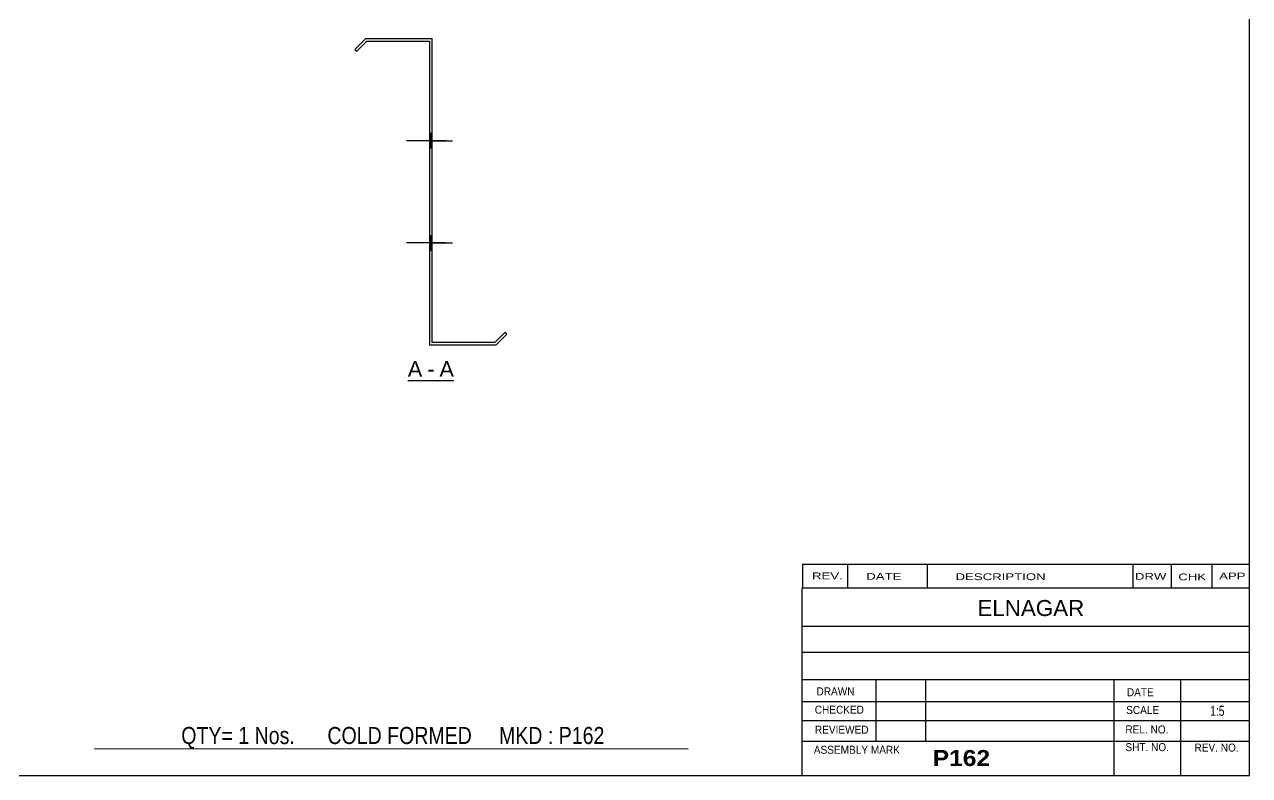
# Model space of a CAD drawing. Header units: millimetres. Extents: x -22 to 380, y -216 to 61.
# Drawn here: x 140.5 to 380.3, y -215.8 to -68.7 of the extents above; entities that cross this region are included whole.
import ezdxf

# ---------------------------------------------------------------- set-up
doc = ezdxf.new("R2010")
doc.units = ezdxf.units.MM
doc.styles.add('Arial', font='ARIAL.TTF', dxfattribs={"height": 0.2})
doc.styles.add('Arial Bold', font='ARIALBD.TTF', dxfattribs={"height": 0.2})
doc.styles.add('Arial Narrow', font='ARIALN.TTF', dxfattribs={"height": 0.2})

# ---------------------------------------------------------------- blocks, each defined once
blk = doc.blocks.new('Unknown-628700877-1200')
at = {"color": 5, "linetype": 'Continuous'}
for p, q in [((380.29, -215.77), (380.29, 61.23)), ((-19.71, -215.77), (380.29, -215.77))]:
    blk.add_line(p, q, dxfattribs=at)
blk = doc.blocks.new('Unknown-628700877-12 - 1535')
at = {"color": 7, "linetype": 'Continuous'}
blk.add_line((215.52, -138.44), (224.55, -138.44), dxfattribs=at)
at = {"color": 0, "linetype": 'Continuous'}
blk.add_wipeout([(218.37, -137.69), (218.37, -134.49), (215.52, -134.49), (215.52, -137.69)], dxfattribs=at)
blk.add_wipeout([(220.75, -137.69), (220.75, -134.49), (219.33, -134.49), (219.33, -137.69)], dxfattribs=at)
at = {"color": 96, "linetype": 'Continuous', "style": 'Arial'}
blk.add_text('A', height=3.06, dxfattribs=at).set_placement((215.52, -137.69))
at = {"color": 0, "linetype": 'Continuous'}
blk.add_wipeout([(224.55, -137.69), (224.55, -134.49), (221.71, -134.49), (221.71, -137.69)], dxfattribs=at)
at = {"color": 96, "linetype": 'Continuous', "style": 'Arial'}
for s, p in [('-', (219.33, -137.69)), ('A', (221.71, -137.69))]:
    blk.add_text(s, height=3.06, dxfattribs=at).set_placement(p)
blk = doc.blocks.new('Bolt-628700877-1540 - 1535')
at = {"linetype": 'Continuous'}
for points in [[(220.29, -92.89), (220.29, -90.09), (219.79, -90.09), (219.79, -92.89)], [(220.29, -112.89), (220.29, -110.09), (219.79, -110.09), (219.79, -112.89)]]:
    blk.add_hatch(color=3, dxfattribs=at).paths.add_polyline_path(points)
at = {"color": 3, "linetype": 'Continuous'}
for p, q in [((219.79, -90.09), (220.29, -90.09)), ((219.79, -91.49), (224.29, -91.49)), ((219.79, -92.89), (220.29, -92.89)), ((219.79, -110.09), (220.29, -110.09)), ((219.79, -111.49), (224.29, -111.49)), ((219.79, -112.89), (220.29, -112.89))]:
    blk.add_line(p, q, dxfattribs=at)
blk = doc.blocks.new('Bolt-628700877-1541 - 1535')
at = {"linetype": 'Continuous'}
for points in [[(219.79, -90.09), (219.79, -92.89), (220.29, -92.89), (220.29, -90.09)], [(219.79, -90.09), (219.79, -92.89), (220.29, -92.89), (220.29, -90.09)], [(219.79, -90.09), (219.79, -92.89), (220.29, -92.89), (220.29, -90.09)], [(219.79, -110.09), (219.79, -112.89), (220.29, -112.89), (220.29, -110.09)], [(219.79, -110.09), (219.79, -112.89), (220.29, -112.89), (220.29, -110.09)], [(219.79, -110.09), (219.79, -112.89), (220.29, -112.89), (220.29, -110.09)]]:
    blk.add_hatch(color=3, dxfattribs=at).paths.add_polyline_path(points)
at = {"color": 3, "linetype": 'Continuous'}
for p, q in [((220.29, -90.09), (219.79, -90.09)), ((220.29, -90.09), (219.79, -90.09)), ((220.29, -90.09), (219.79, -90.09)), ((222.89, -91.49), (215.29, -91.49)), ((222.89, -91.49), (215.29, -91.49)), ((222.89, -91.49), (215.29, -91.49)), ((220.29, -92.89), (219.79, -92.89)), ((220.29, -92.89), (219.79, -92.89)), ((220.29, -92.89), (219.79, -92.89)), ((220.29, -110.09), (219.79, -110.09)), ((220.29, -110.09), (219.79, -110.09)), ((220.29, -110.09), (219.79, -110.09)), ((222.89, -111.49), (215.29, -111.49)), ((222.89, -111.49), (215.29, -111.49)), ((222.89, -111.49), (215.29, -111.49)), ((220.29, -112.89), (219.79, -112.89)), ((220.29, -112.89), (219.79, -112.89)), ((220.29, -112.89), (219.79, -112.89))]:
    blk.add_line(p, q, dxfattribs=at)
blk = doc.blocks.new('Bolt-628700877-1542 - 1535')
at = {"linetype": 'Continuous'}
blk.add_hatch(color=3, dxfattribs=at).paths.add_polyline_path([(219.79, -110.09), (219.79, -112.89), (220.29, -112.89), (220.29, -110.09)])
blk.add_hatch(color=3, dxfattribs=at).paths.add_polyline_path([(219.79, -110.09), (219.79, -112.89), (220.29, -112.89), (220.29, -110.09)])
at = {"color": 3, "linetype": 'Continuous'}
for p, q in [((220.29, -110.09), (219.79, -110.09)), ((220.29, -110.09), (219.79, -110.09)), ((221.89, -111.49), (215.29, -111.49)), ((221.89, -111.49), (215.29, -111.49)), ((220.29, -112.89), (219.79, -112.89)), ((220.29, -112.89), (219.79, -112.89))]:
    blk.add_line(p, q, dxfattribs=at)
blk = doc.blocks.new('Bolt-628700877-1543 - 1535')
at = {"linetype": 'Continuous'}
for points in [[(219.79, -90.09), (219.79, -92.89), (220.29, -92.89), (220.29, -90.09)], [(219.79, -90.09), (219.79, -92.89), (220.29, -92.89), (220.29, -90.09)], [(219.79, -90.09), (219.79, -92.89), (220.29, -92.89), (220.29, -90.09)], [(219.79, -110.09), (219.79, -112.89), (220.29, -112.89), (220.29, -110.09)], [(219.79, -110.09), (219.79, -112.89), (220.29, -112.89), (220.29, -110.09)], [(219.79, -110.09), (219.79, -112.89), (220.29, -112.89), (220.29, -110.09)]]:
    blk.add_hatch(color=3, dxfattribs=at).paths.add_polyline_path(points)
at = {"color": 3, "linetype": 'Continuous'}
for p, q in [((220.29, -90.09), (219.79, -90.09)), ((220.29, -90.09), (219.79, -90.09)), ((220.29, -90.09), (219.79, -90.09)), ((222.89, -91.49), (215.29, -91.49)), ((222.89, -91.49), (215.29, -91.49)), ((222.89, -91.49), (215.29, -91.49)), ((220.29, -92.89), (219.79, -92.89)), ((220.29, -92.89), (219.79, -92.89)), ((220.29, -92.89), (219.79, -92.89)), ((220.29, -110.09), (219.79, -110.09)), ((220.29, -110.09), (219.79, -110.09)), ((220.29, -110.09), (219.79, -110.09)), ((222.89, -111.49), (215.29, -111.49)), ((222.89, -111.49), (215.29, -111.49)), ((222.89, -111.49), (215.29, -111.49)), ((220.29, -112.89), (219.79, -112.89)), ((220.29, -112.89), (219.79, -112.89)), ((220.29, -112.89), (219.79, -112.89))]:
    blk.add_line(p, q, dxfattribs=at)
blk = doc.blocks.new('Bolt-628700877-1544 - 1535')
at = {"linetype": 'Continuous'}
blk.add_hatch(color=3, dxfattribs=at).paths.add_polyline_path([(219.79, -90.09), (219.79, -92.89), (220.29, -92.89), (220.29, -90.09)])
blk.add_hatch(color=3, dxfattribs=at).paths.add_polyline_path([(219.79, -90.09), (219.79, -92.89), (220.29, -92.89), (220.29, -90.09)])
at = {"color": 3, "linetype": 'Continuous'}
for p, q in [((220.29, -90.09), (219.79, -90.09)), ((220.29, -90.09), (219.79, -90.09)), ((221.89, -91.49), (215.29, -91.49)), ((221.89, -91.49), (215.29, -91.49)), ((220.29, -92.89), (219.79, -92.89)), ((220.29, -92.89), (219.79, -92.89))]:
    blk.add_line(p, q, dxfattribs=at)
blk = doc.blocks.new('Part-628700877-1545 - 1535')
at = {"color": 2, "linetype": 'Continuous'}
for p, q in [((207.29, -71.49), (205.17, -73.61)), ((207.29, -71.49), (220.29, -71.49)), ((220.29, -130.99), (220.29, -71.49)), ((205.17, -73.61), (205.52, -73.96)), ((205.52, -73.96), (207.49, -71.99)), ((207.49, -71.99), (219.79, -71.99)), ((219.79, -71.99), (219.79, -131.49)), ((234.55, -129.01), (232.58, -130.99)), ((232.79, -131.49), (234.91, -129.37)), ((234.91, -129.37), (234.55, -129.01)), ((232.79, -131.49), (219.79, -131.49)), ((232.58, -130.99), (220.29, -130.99))]:
    blk.add_line(p, q, dxfattribs=at)
blk = doc.blocks.new('Bolt-628700877-1546 - 1535')
at = {"linetype": 'Continuous'}
blk.add_hatch(color=3, dxfattribs=at).paths.add_polyline_path([(220.29, -112.89), (220.29, -110.09), (219.79, -110.09), (219.79, -112.89)])
blk.add_hatch(color=3, dxfattribs=at).paths.add_polyline_path([(220.29, -112.89), (220.29, -110.09), (219.79, -110.09), (219.79, -112.89)])
at = {"color": 3, "linetype": 'Continuous'}
for p, q in [((220.29, -110.09), (219.79, -110.09)), ((220.29, -110.09), (219.79, -110.09)), ((221.79, -111.49), (216.29, -111.49)), ((221.79, -111.49), (216.29, -111.49)), ((220.29, -112.89), (219.79, -112.89)), ((220.29, -112.89), (219.79, -112.89))]:
    blk.add_line(p, q, dxfattribs=at)
blk = doc.blocks.new('Bolt-628700877-1547 - 1535')
at = {"linetype": 'Continuous'}
blk.add_hatch(color=3, dxfattribs=at).paths.add_polyline_path([(220.29, -112.89), (220.29, -110.09), (219.79, -110.09), (219.79, -112.89)])
blk.add_hatch(color=3, dxfattribs=at).paths.add_polyline_path([(220.29, -112.89), (220.29, -110.09), (219.79, -110.09), (219.79, -112.89)])
at = {"color": 3, "linetype": 'Continuous'}
for p, q in [((220.29, -110.09), (219.79, -110.09)), ((220.29, -110.09), (219.79, -110.09)), ((221.79, -111.49), (216.29, -111.49)), ((221.79, -111.49), (216.29, -111.49)), ((220.29, -112.89), (219.79, -112.89)), ((220.29, -112.89), (219.79, -112.89))]:
    blk.add_line(p, q, dxfattribs=at)
blk = doc.blocks.new('Bolt-628700877-1548 - 1535')
at = {"linetype": 'Continuous'}
blk.add_hatch(color=3, dxfattribs=at).paths.add_polyline_path([(220.29, -112.89), (220.29, -110.09), (219.79, -110.09), (219.79, -112.89)])
blk.add_hatch(color=3, dxfattribs=at).paths.add_polyline_path([(220.29, -112.89), (220.29, -110.09), (219.79, -110.09), (219.79, -112.89)])
at = {"color": 3, "linetype": 'Continuous'}
for p, q in [((220.29, -110.09), (219.79, -110.09)), ((220.29, -110.09), (219.79, -110.09)), ((221.79, -111.49), (216.29, -111.49)), ((221.79, -111.49), (216.29, -111.49)), ((220.29, -112.89), (219.79, -112.89)), ((220.29, -112.89), (219.79, -112.89))]:
    blk.add_line(p, q, dxfattribs=at)
blk = doc.blocks.new('Bolt-628700877-1549 - 1535')
at = {"linetype": 'Continuous'}
blk.add_hatch(color=3, dxfattribs=at).paths.add_polyline_path([(220.29, -112.89), (220.29, -110.09), (219.79, -110.09), (219.79, -112.89)])
blk.add_hatch(color=3, dxfattribs=at).paths.add_polyline_path([(220.29, -112.89), (220.29, -110.09), (219.79, -110.09), (219.79, -112.89)])
at = {"color": 3, "linetype": 'Continuous'}
for p, q in [((220.29, -110.09), (219.79, -110.09)), ((220.29, -110.09), (219.79, -110.09)), ((221.79, -111.49), (216.29, -111.49)), ((221.79, -111.49), (216.29, -111.49)), ((220.29, -112.89), (219.79, -112.89)), ((220.29, -112.89), (219.79, -112.89))]:
    blk.add_line(p, q, dxfattribs=at)
blk = doc.blocks.new('Bolt-628700877-1550 - 1535')
at = {"linetype": 'Continuous'}
blk.add_hatch(color=3, dxfattribs=at).paths.add_polyline_path([(220.29, -112.89), (220.29, -110.09), (219.79, -110.09), (219.79, -112.89)])
blk.add_hatch(color=3, dxfattribs=at).paths.add_polyline_path([(220.29, -112.89), (220.29, -110.09), (219.79, -110.09), (219.79, -112.89)])
at = {"color": 3, "linetype": 'Continuous'}
for p, q in [((220.29, -110.09), (219.79, -110.09)), ((220.29, -110.09), (219.79, -110.09)), ((221.79, -111.49), (216.29, -111.49)), ((221.79, -111.49), (216.29, -111.49)), ((220.29, -112.89), (219.79, -112.89)), ((220.29, -112.89), (219.79, -112.89))]:
    blk.add_line(p, q, dxfattribs=at)
blk = doc.blocks.new('CBS_CALLOFF-628700877-2438')
at = {"color": 7, "linetype": 'Continuous'}
blk.add_line((154.17, -210.5), (270.4, -210.52), dxfattribs=at)
at = {"color": 3, "linetype": 'Continuous', "style": 'Arial Narrow'}
blk.add_text('QTY= 1 Nos.      COLD FORMED     MKD : P162', height=3.3405, dxfattribs=at).set_placement((171.18, -209.6))
blk = doc.blocks.new('CBS_NAME_BLOG-628700877-2439')
at = {"color": 7, "linetype": 'Continuous'}
for p, q in [((292.7, -179.01), (380.22, -179.01)), ((292.7, -215.72), (292.7, -179.02)), ((292.7, -186.55), (380.22, -186.55)), ((292.78, -191.6), (380.29, -191.6)), ((292.7, -196.98), (380.22, -196.98)), ((307.23, -209.08), (307.23, -196.98)), ((316.91, -209.06), (316.91, -196.99)), ((353.83, -215.72), (353.83, -196.99)), ((366.88, -215.72), (366.88, -196.98)), ((292.71, -201.28), (380.29, -201.26)), ((292.7, -205.02), (380.22, -205.02)), ((292.7, -209.07), (380.22, -209.07)), ((292.7, -215.77), (380.29, -215.77))]:
    blk.add_line(p, q, dxfattribs=at)
at = {"color": 3, "linetype": 'Continuous', "style": 'Arial'}
blk.add_text('ELNAGAR', height=3.133, dxfattribs=at).set_placement((327.03, -184.54))
at = {"color": 3, "linetype": 'Continuous'}
for s, height, style, width, p in [('DRAWN', 1.566, 'Arial', 0.9, (295.53, -200.08)), ('DATE', 1.566, 'Arial', 0.9, (356.3, -200.25)), ('CHECKED', 1.566, 'Arial', 0.9, (295.19, -203.66)), ('SCALE', 1.566, 'Arial', 0.9, (356.15, -203.72)), ('1:5', 1.957, 'Arial Narrow', 0.9, (372.6, -204.08)), ('REVIEWED', 1.566, 'Arial', 0.9, (295.22, -207.58)), ('REL. NO.', 1.566, 'Arial', 0.9, (356, -207.53)), ('ASSEMBLY MARK', 1.5663, 'Arial', 0.9, (295.01, -211.51)), ('P162', 3.131, 'Arial Bold', 1.1, (318.28, -213.91)), ('SHT. NO.', 1.566, 'Arial', 0.9, (356, -210.99)), ('REV. NO.', 1.566, 'Arial', 0.9, (369.53, -211.08))]:
    blk.add_text(s, height=height, dxfattribs=dict(at, style=style, width=width)).set_placement(p)
blk = doc.blocks.new('CBS_REVISION-628700877-2440')
at = {"color": 7, "linetype": 'Continuous'}
for p, q in [((292.79, -174.38), (380.29, -174.38)), ((292.79, -174.38), (292.79, -179.01)), ((301.58, -174.38), (301.58, -179.01)), ((317.18, -174.38), (317.18, -178.95)), ((357.43, -174.38), (357.43, -179.01)), ((364.97, -174.38), (364.97, -179.01)), ((372.92, -174.38), (372.92, -179.01)), ((292.79, -179.01), (380.28, -179.01))]:
    blk.add_line(p, q, dxfattribs=at)
at = {"color": 7, "style": 'Arial Narrow', "width": 1.7}
for s, height, p in [('REV.', 1.326, (294.65, -177.34)), ('DATE', 1.326, (305.27, -177.45)), ('DESCRIPTION', 1.3257, (322.75, -177.51)), ('DRW', 1.326, (357.86, -177.45)), ('CHK', 1.326, (366.35, -177.54)), ('APP', 1.326, (374.35, -177.38))]:
    blk.add_text(s, height=height, dxfattribs=at).set_placement(p)

msp = doc.modelspace()

# ---------------------------------------------------------------- block references
for name in ['Unknown-628700877-1200', 'Part-628700877-1545 - 1535', 'Bolt-628700877-1541 - 1535', 'Bolt-628700877-1543 - 1535', 'Bolt-628700877-1544 - 1535', 'Bolt-628700877-1540 - 1535', 'Bolt-628700877-1542 - 1535', 'Bolt-628700877-1546 - 1535', 'Bolt-628700877-1547 - 1535', 'Bolt-628700877-1548 - 1535', 'Bolt-628700877-1549 - 1535', 'Bolt-628700877-1550 - 1535', 'CBS_REVISION-628700877-2440', 'CBS_NAME_BLOG-628700877-2439', 'CBS_CALLOFF-628700877-2438']:
    msp.add_blockref(name, (0, 0))

# ---------------------------------------------------------------- next in the draw order: block references
msp.add_blockref('Unknown-628700877-12 - 1535', (0, 0))

doc.saveas('drawing.dxf')
